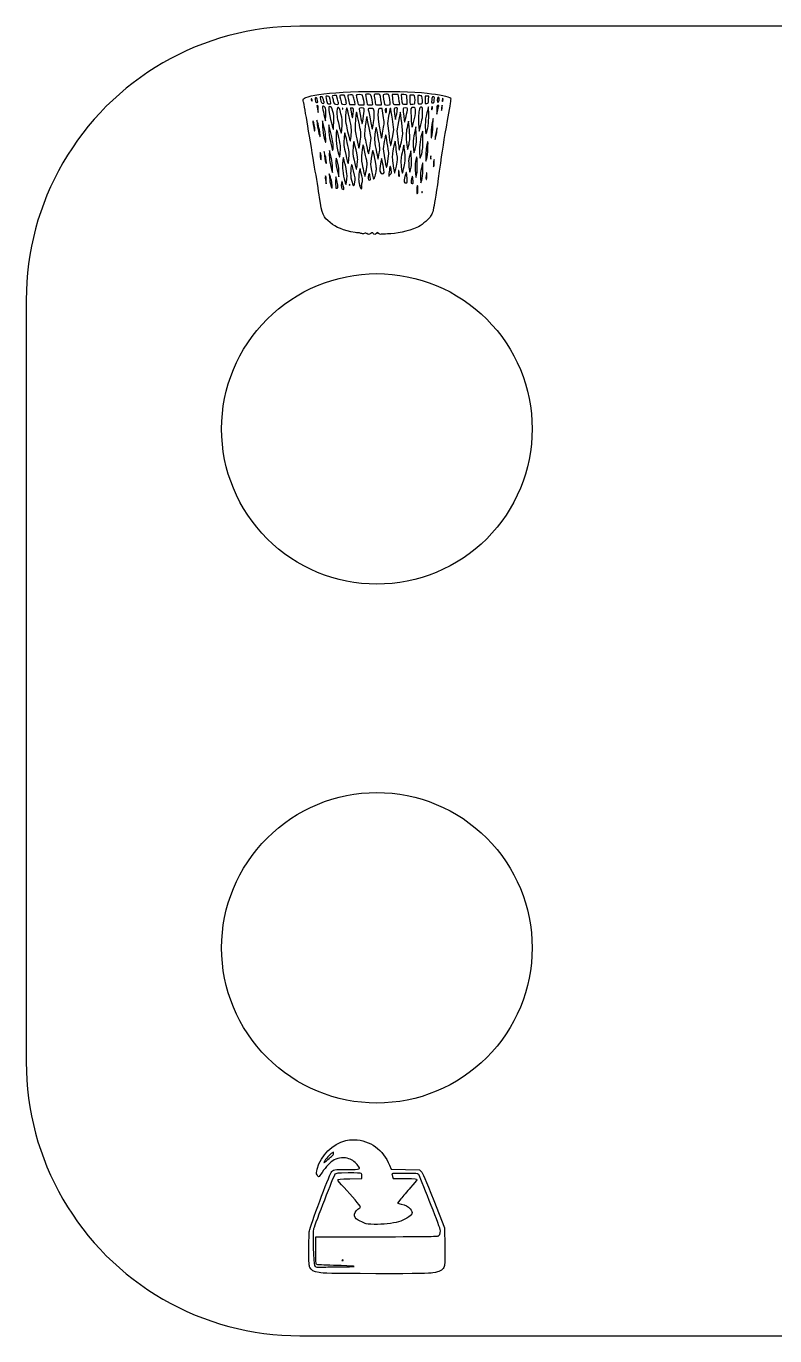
# Model space of a CAD drawing. Extents: x 1 to 449, y -9756 to -9558.
# Drawn here: x 286.6 to 355.3, y -9755.9 to -9635.7 of the extents above; entities that cross this region are included whole.
import ezdxf

# ---------------------------------------------------------------- set-up
doc = ezdxf.new("R2010")
doc.units = 0
doc.layers.get('0').update_dxf_attribs({"linetype": 'CONTINUOUS'})

msp = doc.modelspace()

# ---------------------------------------------------------------- linework, layer by layer
at = {"color": 7}
for p, q in [((401.75, -9635.7461), (311.75, -9635.7461)), ((286.64844, -9660.8477), (286.64844, -9730.8477)), ((333.08148, -9672.71), (333.08148, -9672.71)), ((333.08148, -9720.3379), (333.08148, -9720.3379)), ((311.75, -9755.9492), (356.75, -9755.9492))]:
    msp.add_line(p, q, dxfattribs=at)
at = {"color": 1}
for p, q in [((312.8657, -9642.454), (312.8656, -9642.4526)), ((313.39181, -9642.5686), (313.39171, -9642.5686)), ((315.13566, -9642.1222), (314.92436, -9642.1222)), ((315.21856, -9642.435), (315.13566, -9642.1222)), ((316.22893, -9642.5151), (316.31543, -9642.9287)), ((320.50699, -9642.0285), (320.2185, -9642.0285)), ((320.2185, -9642.0285), (320.2543, -9642.4001)), ((320.79548, -9642.0285), (320.50699, -9642.0285)), ((320.83128, -9642.3092), (320.79548, -9642.0285)), ((321.29805, -9642.0249), (321.05894, -9642.0249)), ((321.05894, -9642.0249), (321.09534, -9642.3742)), ((321.61911, -9642.9051), (321.60258, -9642.5015)), ((322.06228, -9642.073), (321.85808, -9642.073)), ((321.85808, -9642.073), (321.85808, -9642.4712)), ((322.76886, -9642.1216), (322.5924, -9642.1216)), ((322.5924, -9642.1216), (322.5924, -9642.5043)), ((323.43395, -9642.1665), (323.27429, -9642.1665)), ((323.27429, -9642.1665), (323.27429, -9642.5078)), ((323.27429, -9642.5078), (323.27429, -9642.8485)), ((323.5936, -9642.1665), (323.43395, -9642.1665)), ((323.57819, -9642.4958), (323.5782, -9642.4936)), ((323.5782, -9642.4936), (323.5936, -9642.1665)), ((324.10304, -9642.4936), (324.10304, -9642.4936)), ((324.53973, -9642.5241), (324.54019, -9642.5256)), ((324.90033, -9642.5014), (324.90033, -9642.5016)), ((313.37133, -9643.3656), (313.43933, -9643.6753)), ((313.41663, -9643.0521), (313.41673, -9643.0521)), ((313.43933, -9643.6753), (313.45513, -9643.3872)), ((313.97627, -9643.8533), (314.12127, -9644.4388)), ((313.985, -9642.7639), (313.9851, -9642.7638)), ((314.08317, -9643.2096), (314.08316, -9643.2116)), ((314.12127, -9644.4388), (314.13607, -9643.8848)), ((314.61829, -9642.8286), (314.61829, -9642.8288)), ((314.79983, -9643.5622), (314.79972, -9643.5622)), ((315.30145, -9642.8408), (315.30146, -9642.8406)), ((315.70426, -9643.2834), (315.70446, -9643.2834)), ((316.0358, -9642.8407), (316.0358, -9642.8406)), ((316.31543, -9642.9287), (316.57392, -9642.9287)), ((316.57392, -9642.9287), (316.8324, -9642.9287)), ((316.67013, -9643.5622), (316.67013, -9643.5622)), ((316.8324, -9642.9287), (316.79527, -9642.6966)), ((317.67258, -9642.9531), (317.67263, -9642.9526)), ((318.44863, -9642.93), (318.44863, -9642.9336)), ((319.32219, -9643.292), (319.15473, -9643.292)), ((319.24364, -9642.9526), (319.24362, -9642.9526)), ((319.41899, -9643.9548), (319.32219, -9643.292)), ((319.72152, -9643.4837), (319.72152, -9643.4837)), ((320.04354, -9642.9437), (320.04354, -9642.9406)), ((320.63571, -9642.9294), (320.92736, -9642.9294)), ((320.65152, -9643.7893), (320.6515, -9643.7885)), ((320.92736, -9642.9294), (320.89718, -9642.7606)), ((321.40399, -9642.9171), (321.61911, -9642.9051)), ((321.64427, -9643.3262), (321.64427, -9643.326)), ((322.23835, -9642.8871), (322.23835, -9642.8848)), ((322.3796, -9643.5776), (322.37958, -9643.5776)), ((322.92905, -9642.862), (322.92906, -9642.8598)), ((323.27429, -9642.8485), (323.41853, -9642.8365)), ((323.92111, -9643.2579), (323.92111, -9643.2584)), ((324.32869, -9643.4395), (324.33469, -9643.8129)), ((324.33469, -9643.8129), (324.42959, -9643.4296)), ((324.50519, -9643.0295), (324.50449, -9643.0274)), ((324.83645, -9643.1335), (324.83645, -9643.1341)), ((313.12716, -9645.0609), (313.12717, -9645.0609)), ((313.96809, -9644.9366), (313.83522, -9644.4408)), ((313.83522, -9644.4408), (313.85262, -9644.9818)), ((314.43598, -9644.8014), (314.42098, -9645.2386)), ((314.635, -9645.6639), (314.43598, -9644.8014)), ((315.6329, -9644.9144), (315.63292, -9644.9144)), ((317.61437, -9643.976), (317.61444, -9643.9789)), ((318.30257, -9646.0182), (318.11334, -9645.0642)), ((318.52842, -9644.5972), (318.52848, -9644.5978)), ((319.90678, -9644.0045), (319.79061, -9644.6877)), ((319.79061, -9644.6877), (319.91257, -9645.5551)), ((320.38407, -9645.254), (320.25382, -9644.2864)), ((320.80498, -9644.4917), (320.64739, -9645.3424)), ((321.22089, -9645.6126), (321.111, -9644.6104)), ((322.40681, -9644.982), (322.27756, -9645.5452)), ((322.44511, -9645.6806), (322.40681, -9644.982)), ((322.68038, -9644.9632), (322.71578, -9645.3874)), ((322.71578, -9645.3874), (322.8611, -9644.8012)), ((323.01846, -9644.058), (323.01837, -9644.058)), ((323.58686, -9643.9492), (323.58691, -9643.9492)), ((324.00372, -9644.2157), (323.90369, -9644.5984)), ((323.97412, -9644.9144), (324.00372, -9644.2157)), ((323.97419, -9644.9144), (323.97412, -9644.9144)), ((324.37292, -9645.072), (324.29542, -9645.32)), ((324.34672, -9645.3645), (324.37292, -9645.072)), ((313.60563, -9645.5784), (313.6056, -9645.5784)), ((314.12973, -9645.8604), (314.1297, -9645.8604)), ((314.63496, -9645.6639), (314.635, -9645.6639)), ((315.34394, -9645.9638), (315.34401, -9645.9638)), ((316.47988, -9645.6662), (316.47989, -9645.6662)), ((317.32202, -9645.2522), (317.32202, -9645.2522)), ((318.20997, -9646.694), (318.30257, -9646.0182)), ((319.4205, -9645.1963), (319.42099, -9645.1963)), ((320.25427, -9645.9514), (320.38407, -9645.254)), ((320.25427, -9645.9514), (320.25427, -9645.9514)), ((320.64739, -9645.3424), (320.75443, -9646.1561)), ((321.07572, -9646.3453), (321.22089, -9645.6126)), ((323.06211, -9646.1573), (323.06204, -9646.1573)), ((324.19331, -9645.8604), (324.16871, -9646.1534)), ((324.16871, -9646.1534), (324.24461, -9645.9055)), ((324.34672, -9645.3645), (324.34672, -9645.3645)), ((313.63244, -9647.3253), (313.62744, -9647.5336)), ((313.68284, -9647.4755), (313.63244, -9647.3253)), ((313.68254, -9647.4771), (313.68284, -9647.4755)), ((314.06729, -9647.4829), (313.99069, -9647.235)), ((313.99069, -9647.235), (314.01349, -9647.6177)), ((314.47137, -9647.1447), (314.46637, -9647.6035)), ((314.62424, -9647.7525), (314.47137, -9647.1447)), ((318.20998, -9646.6944), (318.20997, -9646.694)), ((319.05152, -9647.4149), (319.05151, -9647.4149)), ((319.51014, -9646.3422), (319.39939, -9647.0093)), ((319.39939, -9647.0093), (319.53111, -9647.8205)), ((319.91702, -9647.3475), (319.91702, -9647.3475)), ((321.07572, -9646.3453), (321.07572, -9646.3453)), ((321.77998, -9646.5623), (321.7799, -9646.5623)), ((321.93413, -9647.1899), (321.84443, -9647.5949)), ((321.97153, -9647.4829), (321.93413, -9647.1899)), ((322.37384, -9646.8745), (322.37381, -9646.8745)), ((323.51001, -9646.9673), (323.5103, -9646.9673)), ((314.1797, -9648.0345), (314.17945, -9648.0345)), ((314.62375, -9647.7525), (314.62424, -9647.7525)), ((315.24102, -9648.3192), (315.24099, -9648.3192)), ((316.2718, -9647.8434), (316.27178, -9647.8434)), ((317.03439, -9648.3881), (317.03442, -9648.3881)), ((319.39273, -9648.5053), (319.3927, -9648.5053)), ((320.61705, -9648.586), (320.61696, -9648.586)), ((321.33399, -9648.611), (321.33394, -9648.611)), ((323.33203, -9647.5646), (323.33803, -9648.1359)), ((323.33803, -9648.1359), (323.40983, -9647.8879)), ((323.78394, -9647.674), (323.78394, -9647.674)), ((324.10131, -9648.181), (324.10131, -9648.181)), ((314.15294, -9649.5516), (314.15304, -9649.5482)), ((314.53946, -9649.5077), (314.46446, -9649.3049)), ((314.46446, -9649.3049), (314.48486, -9649.6654)), ((314.68052, -9648.9019), (314.75022, -9649.1721)), ((314.75022, -9649.1721), (314.76342, -9648.7671)), ((315.05069, -9649.5741), (315.04469, -9650.073)), ((315.14739, -9649.9086), (315.05069, -9649.5741)), ((315.18345, -9648.9665), (315.32774, -9649.5749)), ((315.32774, -9649.5749), (315.34524, -9649.2144)), ((316.09083, -9649.4832), (316.09079, -9649.4832)), ((317.86594, -9648.9214), (317.86589, -9648.9214)), ((318.21982, -9649.6224), (318.21988, -9649.6224)), ((318.65163, -9649.5874), (318.65159, -9649.5854)), ((319.96976, -9649.4663), (319.96976, -9649.4636)), ((320.88769, -9649.2367), (320.88769, -9649.2367)), ((321.60233, -9649.6861), (321.6023, -9649.6861)), ((321.94594, -9648.803), (321.94593, -9648.803)), ((322.50172, -9649.2998), (322.5018, -9649.2998)), ((322.8436, -9649.6632), (322.8742, -9650.114)), ((322.8742, -9650.114), (322.9484, -9649.866)), ((323.04897, -9648.9423), (323.0491, -9648.9423)), ((323.42022, -9649.4159), (323.42022, -9649.4159)), ((314.13434, -9649.9875), (314.17364, -9650.207)), ((314.17364, -9650.207), (314.18894, -9649.935)), ((314.68437, -9650.0481), (314.68431, -9650.0481)), ((315.25941, -9650.4271), (315.25965, -9650.4255)), ((315.80786, -9650.6451), (315.80793, -9650.6454)), ((316.3328, -9650.2605), (316.3328, -9650.261)), ((316.81559, -9650.0443), (316.81559, -9650.044)), ((317.43818, -9650.4676), (317.43808, -9650.4685)), ((322.1543, -9649.9456), (322.15432, -9649.9452)), ((322.58872, -9650.7134), (322.58872, -9650.7134)), ((322.99531, -9650.9419), (322.99541, -9650.9409)), ((318.85864, -9654.6753), (318.78184, -9654.7703)), ((318.97349, -9654.7743), (318.85864, -9654.6753)), ((317.91369, -9654.7823), (317.91365, -9654.7959)), ((314.83827, -9739.086), (314.63681, -9739.2234)), ((314.67144, -9739.4831), (314.67146, -9739.4831)), ((314.85667, -9739.2042), (314.83827, -9739.086)), ((319.99416, -9740.2902), (320.13972, -9740.6497)), ((320.13972, -9740.6497), (321.44341, -9740.6757)), ((321.44341, -9740.6757), (322.7471, -9740.7017)), ((322.7471, -9740.7017), (322.90511, -9740.8605)), ((316.36045, -9741.5351), (317.45778, -9741.5211)), ((317.45778, -9741.5211), (317.45778, -9741.317)), ((320.27073, -9741.3179), (320.33203, -9741.5224)), ((320.33203, -9741.5224), (321.40844, -9741.5224)), ((321.04021, -9743.3726), (320.72616, -9743.7675)), ((324.05531, -9743.5328), (325.0475, -9746.0463)), ((320.72616, -9743.7675), (321.06311, -9743.8515)), ((325.0475, -9746.0463), (325.0646, -9747.7396)), ((313.22443, -9746.8689), (318.83172, -9746.8549)), ((313.22443, -9748.105), (313.22443, -9746.8689)), ((315.74998, -9749.0087), (315.75, -9749.0047)), ((315.81739, -9749.6129), (315.8173, -9749.6118)), ((313.52556, -9750.1502), (313.52604, -9750.1504))]:
    msp.add_line(p, q, dxfattribs=at)
at = {"color": 7}
for points in [[(311.75, -9635.7461), (307.34375, -9635.7461), (303.01562, -9636.9063), (299.19922, -9639.1094)], [(299.19922, -9639.1094), (295.38281, -9641.3125), (292.21484, -9644.4805), (290.01172, -9648.2969)], [(290.01172, -9648.2969), (287.80859, -9652.1133), (286.64844, -9656.4414), (286.64844, -9660.8477)], [(308.755208, -9662.633729), (311.427602, -9659.961335), (315.052145, -9658.46), (318.83148, -9658.46)], [(318.83148, -9658.46), (322.610815, -9658.46), (326.235358, -9659.961335), (328.907752, -9662.633729)], [(304.58148, -9672.71), (304.58148, -9668.930665), (306.082815, -9665.306122), (308.755208, -9662.633729)], [(328.907752, -9662.633729), (331.580145, -9665.306122), (333.08148, -9668.930665), (333.08148, -9672.71)], [(308.755208, -9682.786272), (306.082815, -9680.113878), (304.58148, -9676.489335), (304.58148, -9672.71)], [(333.08148, -9672.71), (333.08148, -9676.489335), (331.580145, -9680.113878), (328.907752, -9682.786272)], [(318.83148, -9686.96), (315.052145, -9686.96), (311.427602, -9685.458665), (308.755208, -9682.786272)], [(328.907752, -9682.786272), (326.235358, -9685.458665), (322.610815, -9686.96), (318.83148, -9686.96)], [(308.755208, -9710.261629), (311.427602, -9707.589235), (315.052145, -9706.0879), (318.83148, -9706.0879)], [(318.83148, -9706.0879), (322.610815, -9706.0879), (326.235358, -9707.589235), (328.907752, -9710.261629)], [(304.58148, -9720.3379), (304.58148, -9716.558565), (306.082815, -9712.934022), (308.755208, -9710.261629)], [(328.907752, -9710.261629), (331.580145, -9712.934022), (333.08148, -9716.558565), (333.08148, -9720.3379)], [(308.755208, -9730.414172), (306.082815, -9727.741778), (304.58148, -9724.117235), (304.58148, -9720.3379)], [(333.08148, -9720.3379), (333.08148, -9724.117235), (331.580145, -9727.741778), (328.907752, -9730.414172)], [(318.83148, -9734.5879), (315.052145, -9734.5879), (311.427602, -9733.086565), (308.755208, -9730.414172)], [(328.907752, -9730.414172), (326.235358, -9733.086565), (322.610815, -9734.5879), (318.83148, -9734.5879)], [(286.64844, -9730.8477), (286.64844, -9735.2539), (287.80859, -9739.582), (290.01172, -9743.3984)], [(290.01172, -9743.3984), (292.21484, -9747.2148), (295.38281, -9750.3828), (299.19922, -9752.5859)], [(299.19922, -9752.5859), (303.01562, -9754.7891), (307.34375, -9755.9492), (311.75, -9755.9492)]]:
    msp.add_open_spline(points, degree=3, dxfattribs=at)
at = {"color": 1}
for points in [[(312.09452, -9642.7116), (311.98613, -9642.3629), (312.07072, -9642.3116), (313.15089, -9642.0704)], [(312.8656, -9642.4526), (312.8131, -9642.3351), (312.7755, -9642.4156), (312.8181, -9642.5577)], [(312.8181, -9642.5577), (312.8472, -9642.6527), (312.8628, -9642.6652), (312.8776, -9642.6067)], [(312.8776, -9642.6067), (312.8886, -9642.5637), (312.8836, -9642.493), (312.8657, -9642.454)], [(313.21977, -9642.3046), (313.15257, -9642.3046), (313.14387, -9642.3416), (313.17237, -9642.4919)], [(313.15089, -9642.0704), (314.78432, -9641.7056), (320.7755, -9641.6036), (323.45787, -9641.8942)], [(313.17237, -9642.4919), (313.21467, -9642.7195), (313.23827, -9642.7553), (313.34431, -9642.7553)], [(313.39171, -9642.5686), (313.34941, -9642.3411), (313.32591, -9642.3046), (313.21977, -9642.3046)], [(313.34431, -9642.7553), (313.41151, -9642.7553), (313.42021, -9642.7183), (313.39181, -9642.5686)], [(313.73523, -9642.2197), (313.61509, -9642.2077), (313.61287, -9642.2097), (313.64963, -9642.4447)], [(313.64963, -9642.4447), (313.69683, -9642.7446), (313.75533, -9642.8429), (313.887, -9642.8429)], [(313.9193, -9642.4596), (313.8698, -9642.2759), (313.8357, -9642.2314), (313.73523, -9642.2197)], [(313.9851, -9642.7638), (313.9821, -9642.7208), (313.9528, -9642.5832), (313.9193, -9642.4596)], [(314.30386, -9642.1641), (314.20956, -9642.1641), (314.14749, -9642.1891), (314.14749, -9642.2261)], [(314.14749, -9642.2261), (314.14749, -9642.3141), (314.2586, -9642.8147), (314.28677, -9642.8536)], [(314.48701, -9642.2655), (314.46661, -9642.1885), (314.42311, -9642.1641), (314.30386, -9642.1641)], [(314.61829, -9642.8288), (314.61729, -9642.7798), (314.57519, -9642.5988), (314.48701, -9642.2655)], [(314.92436, -9642.1222), (314.73187, -9642.1222), (314.71558, -9642.1322), (314.74121, -9642.2236)], [(314.74121, -9642.2236), (314.75671, -9642.2796), (314.79751, -9642.4505), (314.83191, -9642.6045)], [(314.83191, -9642.6045), (314.89561, -9642.8889), (314.92581, -9642.9167), (315.18343, -9642.9278)], [(315.30146, -9642.8406), (315.30146, -9642.7916), (315.26416, -9642.6075), (315.21856, -9642.435)], [(315.43855, -9642.1097), (315.41535, -9642.1407), (315.53085, -9642.7218), (315.59059, -9642.8727)], [(315.67072, -9642.0727), (315.55758, -9642.0727), (315.4531, -9642.0917), (315.43855, -9642.1097)], [(315.90125, -9642.1741), (315.88065, -9642.0901), (315.84175, -9642.0727), (315.67072, -9642.0727)], [(316.0358, -9642.8406), (316.0358, -9642.7646), (315.9891, -9642.5333), (315.90125, -9642.1741)], [(316.16763, -9642.0792), (316.15383, -9642.0912), (316.18143, -9642.287), (316.22893, -9642.5151)], [(316.41531, -9642.0542), (316.29296, -9642.0542), (316.1815, -9642.0662), (316.16763, -9642.0792)], [(316.69797, -9642.2576), (316.63797, -9642.0511), (316.63707, -9642.0505), (316.41531, -9642.0542)], [(316.79527, -9642.6966), (316.77487, -9642.5692), (316.73097, -9642.3714), (316.69797, -9642.2576)], [(317.21493, -9642.0302), (317.00451, -9642.0302), (316.92744, -9642.0492), (316.92744, -9642.0922)], [(316.92744, -9642.0922), (316.92744, -9642.1832), (317.08876, -9642.9003), (317.1184, -9642.9411)], [(317.62783, -9642.5804), (317.50147, -9641.9795), (317.53973, -9642.0302), (317.21493, -9642.0302)], [(317.67263, -9642.9526), (317.68823, -9642.9406), (317.66763, -9642.7715), (317.62783, -9642.5804)], [(317.79665, -9642.0228), (317.77185, -9642.0598), (317.89385, -9642.7573), (317.95269, -9642.918)], [(318.03322, -9641.9858), (317.91892, -9641.9858), (317.81246, -9642.0048), (317.79665, -9642.0228)], [(318.289, -9642.0872), (318.2506, -9642.0062), (318.1996, -9641.9858), (318.03322, -9641.9858)], [(318.44863, -9642.9336), (318.44863, -9642.8031), (318.3299, -9642.1737), (318.289, -9642.0872)], [(318.58537, -9642.0206), (318.57067, -9642.0396), (318.59237, -9642.2493), (318.63377, -9642.4824)], [(319.1073, -9642.0326), (319.0662, -9641.9766), (318.62516, -9641.9656), (318.58537, -9642.0206)], [(318.63377, -9642.4824), (318.67517, -9642.7161), (318.70947, -9642.9227), (318.70997, -9642.9406)], [(319.24362, -9642.9526), (319.27672, -9642.9276), (319.15422, -9642.0982), (319.1073, -9642.0326)], [(319.41992, -9642.0338), (319.39182, -9642.0708), (319.47722, -9642.7819), (319.52717, -9642.9247)], [(319.89525, -9642.0218), (319.81205, -9641.9718), (319.45659, -9641.9788), (319.41992, -9642.0338)], [(320.04354, -9642.9406), (320.08884, -9642.8776), (319.95654, -9642.0577), (319.89525, -9642.0218)], [(320.2543, -9642.4001), (320.3067, -9642.9436), (320.2961, -9642.9294), (320.63571, -9642.9294)], [(320.89718, -9642.7606), (320.88068, -9642.6676), (320.85088, -9642.4644), (320.83128, -9642.3092)], [(321.09534, -9642.3742), (321.15354, -9642.9319), (321.15404, -9642.9332), (321.40399, -9642.9171)], [(321.56158, -9642.0619), (321.54818, -9642.0429), (321.42956, -9642.0249), (321.29805, -9642.0249)], [(321.60258, -9642.5015), (321.59358, -9642.2783), (321.57498, -9642.0811), (321.56158, -9642.0619)], [(321.85808, -9642.4712), (321.85808, -9642.6901), (321.87528, -9642.8836), (321.89608, -9642.9021)], [(322.33015, -9642.5497), (322.33015, -9642.107), (322.31115, -9642.073), (322.06228, -9642.073)], [(322.23835, -9642.8848), (322.31745, -9642.8848), (322.33015, -9642.8358), (322.33015, -9642.5497)], [(322.5924, -9642.5043), (322.5924, -9642.879), (322.5954, -9642.887), (322.71925, -9642.887)], [(322.97866, -9642.3305), (322.94646, -9642.1284), (322.93896, -9642.1216), (322.76886, -9642.1216)], [(322.92906, -9642.8598), (323.01956, -9642.8288), (323.0339, -9642.6768), (322.97866, -9642.3305)], [(323.41853, -9642.8365), (323.55944, -9642.8175), (323.56314, -9642.8115), (323.57819, -9642.4958)], [(323.45787, -9641.8942), (324.51256, -9642.0086), (325.46872, -9642.2021), (325.58792, -9642.3252)], [(323.86178, -9642.5232), (323.84668, -9642.7978), (323.85038, -9642.807), (323.96669, -9642.7928)], [(323.99813, -9642.2227), (323.88878, -9642.2347), (323.87603, -9642.2657), (323.86178, -9642.5232)], [(323.96669, -9642.7928), (324.07604, -9642.7808), (324.08878, -9642.7498), (324.10304, -9642.4936)], [(324.10304, -9642.4936), (324.11814, -9642.2184), (324.11444, -9642.2091), (323.99813, -9642.2227)], [(324.53119, -9642.2876), (324.44449, -9642.2076), (324.37534, -9642.3186), (324.37534, -9642.5361)], [(324.37534, -9642.5361), (324.37534, -9642.8218), (324.49144, -9642.815), (324.53973, -9642.5241)], [(324.54019, -9642.5256), (324.55849, -9642.4162), (324.55469, -9642.3092), (324.53119, -9642.2876)], [(324.83053, -9642.5206), (324.81183, -9642.6036), (324.81983, -9642.6665), (324.84923, -9642.6665)], [(324.90033, -9642.5016), (324.90033, -9642.3081), (324.87603, -9642.3149), (324.83053, -9642.5206)], [(324.84923, -9642.6665), (324.87733, -9642.6665), (324.90033, -9642.5925), (324.90033, -9642.5014)], [(325.58792, -9642.3252), (325.63252, -9642.3682), (325.58758, -9642.7165), (325.4048, -9643.7274)], [(312.49315, -9644.9331), (312.30701, -9643.8177), (312.12762, -9642.8179), (312.09452, -9642.7116)], [(313.41673, -9643.0521), (313.31595, -9642.9651), (313.30302, -9643.0521), (313.37133, -9643.3656)], [(313.45513, -9643.3872), (313.46413, -9643.2283), (313.44613, -9643.0774), (313.41663, -9643.0521)], [(313.83203, -9643.1626), (313.83169, -9643.2186), (313.89653, -9643.5311), (313.97627, -9643.8533)], [(314.08316, -9643.2116), (313.99396, -9643.0521), (313.83305, -9643.0218), (313.83203, -9643.1626)], [(313.887, -9642.8429), (313.9521, -9642.8429), (313.98821, -9642.8119), (313.985, -9642.7639)], [(314.13607, -9643.8848), (314.14617, -9643.5021), (314.13007, -9643.2931), (314.08317, -9643.2096)], [(314.28677, -9642.8536), (314.32827, -9642.9096), (314.61967, -9642.8906), (314.61829, -9642.8286)], [(314.47841, -9643.1121), (314.43221, -9643.1121), (314.40981, -9643.1771), (314.40981, -9643.3105)], [(314.40981, -9643.3105), (314.40981, -9643.5084), (314.74954, -9645.1005), (314.81913, -9645.2297)], [(314.79972, -9643.5622), (314.71492, -9643.2376), (314.62522, -9643.1121), (314.47841, -9643.1121)], [(314.87183, -9644.5984), (314.88413, -9644.0673), (314.86683, -9643.82), (314.79983, -9643.5622)], [(315.16776, -9643.548), (315.13486, -9643.8497), (315.15586, -9644.0049), (315.3328, -9644.7641)], [(315.297, -9643.2023), (315.2212, -9643.2023), (315.199, -9643.2643), (315.16776, -9643.548)], [(315.18343, -9642.9278), (315.26943, -9642.9278), (315.30145, -9642.9088), (315.30145, -9642.8408)], [(315.52675, -9643.7767), (315.4134, -9643.3056), (315.37201, -9643.2023), (315.297, -9643.2023)], [(315.63292, -9644.9144), (315.66142, -9644.4142), (315.64942, -9644.2862), (315.52675, -9643.7767)], [(315.59059, -9642.8727), (315.60349, -9642.9097), (315.70204, -9642.9287), (315.82434, -9642.9287)], [(315.67276, -9643.3084), (315.67076, -9643.3574), (315.68286, -9643.3824), (315.70026, -9643.3704)], [(315.70446, -9643.2834), (315.68766, -9643.2464), (315.67526, -9643.2584), (315.67276, -9643.3084)], [(315.70026, -9643.3704), (315.71766, -9643.3514), (315.71956, -9643.3144), (315.70426, -9643.2834)], [(315.82434, -9642.9287), (315.99905, -9642.9287), (316.0358, -9642.9167), (316.0358, -9642.8407)], [(316.08217, -9643.2469), (316.02917, -9643.2469), (315.99687, -9643.4317), (315.95604, -9643.9678)], [(316.32089, -9644.1947), (316.21248, -9643.6735), (316.10506, -9643.2469), (316.08217, -9643.2469)], [(316.54361, -9643.2555), (316.3759, -9643.2365), (316.37675, -9643.2305), (316.49321, -9643.7854)], [(316.49321, -9643.7854), (316.57801, -9644.1897), (316.58561, -9644.2046), (316.61973, -9644.0358)], [(316.67013, -9643.5622), (316.68393, -9643.2747), (316.68173, -9643.2691), (316.54361, -9643.2555)], [(316.61973, -9644.0358), (316.63963, -9643.9358), (316.66233, -9643.7236), (316.67013, -9643.5622)], [(316.96406, -9643.6242), (316.93916, -9643.5992), (316.88656, -9644.1114), (316.84232, -9644.8014)], [(317.11457, -9644.2672), (317.04337, -9643.9235), (316.97562, -9643.6341), (316.96406, -9643.6242)], [(317.1184, -9642.9411), (317.1466, -9642.9781), (317.62864, -9642.9901), (317.67258, -9642.9531)], [(317.38646, -9643.2475), (317.14745, -9643.2475), (317.15005, -9643.2165), (317.32136, -9644.0086)], [(317.61444, -9643.9789), (317.71482, -9643.2444), (317.71616, -9643.2487), (317.38646, -9643.2475)], [(317.95269, -9642.918), (317.97689, -9642.984), (318.44863, -9642.997), (318.44863, -9642.93)], [(318.51798, -9643.3551), (318.48858, -9643.2891), (318.02871, -9643.2621), (318.0293, -9643.3241)], [(318.0293, -9643.3241), (318.02946, -9643.3431), (318.1121, -9643.7637), (318.21288, -9644.2596)], [(318.52848, -9644.5978), (318.60788, -9644.0815), (318.60338, -9643.5461), (318.51798, -9643.3551)], [(318.70997, -9642.9406), (318.71097, -9642.9776), (319.20184, -9642.9896), (319.24364, -9642.9526)], [(318.9542, -9643.5288), (318.8977, -9643.9325), (318.9152, -9644.1539), (319.07757, -9645.0869)], [(319.15473, -9643.292), (318.9919, -9643.292), (318.98637, -9643.302), (318.9542, -9643.5288)], [(319.52717, -9642.9247), (319.54947, -9642.9887), (319.99937, -9643.0047), (320.04354, -9642.9437)], [(319.67632, -9643.292), (319.59912, -9643.292), (319.57467, -9643.4923), (319.63532, -9643.6283)], [(319.63532, -9643.6283), (319.67862, -9643.7243), (319.68792, -9643.7103), (319.72152, -9643.4837)], [(319.72152, -9643.4837), (319.74322, -9643.3377), (319.73242, -9643.292), (319.67632, -9643.292)], [(320.09912, -9643.2984), (320.04482, -9643.2484), (320.01812, -9643.3474), (319.90678, -9644.0045)], [(320.25382, -9644.2864), (320.18222, -9643.7547), (320.11258, -9643.3095), (320.09912, -9643.2984)], [(320.41447, -9643.2947), (320.37567, -9643.3507), (320.49457, -9644.3439), (320.53568, -9644.3087)], [(320.7133, -9643.2697), (320.6653, -9643.2267), (320.44884, -9643.2447), (320.41447, -9643.2947)], [(320.53568, -9644.3087), (320.55078, -9644.2967), (320.60288, -9644.062), (320.65152, -9643.7893)], [(320.6515, -9643.7885), (320.7001, -9643.5158), (320.7279, -9643.2827), (320.7133, -9643.2697)], [(320.98183, -9643.6242), (320.97123, -9643.6342), (320.89163, -9644.0236), (320.80498, -9644.4917)], [(321.111, -9644.6104), (321.0506, -9644.0595), (320.99244, -9643.6156), (320.98183, -9643.6242)], [(321.43845, -9643.247), (321.25749, -9643.247), (321.22863, -9643.259), (321.22863, -9643.346)], [(321.22863, -9643.346), (321.22863, -9643.529), (321.34231, -9644.4855), (321.37215, -9644.5541)], [(321.37215, -9644.5541), (321.39755, -9644.6101), (321.63297, -9643.5494), (321.64427, -9643.3262)], [(321.64427, -9643.326), (321.64727, -9643.264), (321.60477, -9643.247), (321.43845, -9643.247)], [(321.89608, -9642.9021), (321.91698, -9642.9211), (321.98188, -9642.9271), (322.04032, -9642.9121)], [(322.17359, -9643.2023), (321.91549, -9643.2023), (321.90362, -9643.2513), (321.96472, -9644.1087)], [(322.04032, -9642.9121), (322.09872, -9642.9001), (322.18787, -9642.8871), (322.23835, -9642.8871)], [(322.05132, -9645.004), (322.09032, -9645.1475), (322.3753, -9643.909), (322.3796, -9643.5776)], [(322.37958, -9643.5776), (322.38358, -9643.2666), (322.34808, -9643.2023), (322.17359, -9643.2023)], [(322.71328, -9643.4725), (322.64098, -9643.8064), (322.62898, -9644.348), (322.68038, -9644.9632)], [(322.89441, -9643.1652), (322.79413, -9643.1772), (322.76721, -9643.2212), (322.71328, -9643.4725)], [(322.71925, -9642.887), (322.78905, -9642.887), (322.88342, -9642.875), (322.92905, -9642.862)], [(323.02137, -9643.5257), (323.01237, -9643.1646), (323.00787, -9643.151), (322.89441, -9643.1652)], [(323.01837, -9644.058), (323.02537, -9643.972), (323.02637, -9643.7316), (323.02137, -9643.5257)], [(323.40805, -9643.7137), (323.30384, -9644.1279), (323.27426, -9644.3728), (323.27426, -9644.8222)], [(323.56541, -9643.1621), (323.55241, -9643.1741), (323.48161, -9643.4218), (323.40805, -9643.7137)], [(323.58691, -9643.9492), (323.58791, -9643.5053), (323.57791, -9643.151), (323.56541, -9643.1621)], [(323.90241, -9643.1119), (323.87431, -9643.1119), (323.85131, -9643.1859), (323.85131, -9643.2769)], [(323.85131, -9643.2769), (323.85131, -9643.4699), (323.87561, -9643.4637), (323.92111, -9643.2579)], [(323.92111, -9643.2584), (323.93971, -9643.1734), (323.93181, -9643.1119), (323.90241, -9643.1119)], [(324.40429, -9643.0394), (324.33979, -9643.0644), (324.32439, -9643.1421), (324.32869, -9643.4395)], [(324.50449, -9643.0274), (324.49389, -9643.0174), (324.44889, -9643.0274), (324.40429, -9643.0394)], [(324.42959, -9643.4296), (324.48179, -9643.2193), (324.51579, -9643.0388), (324.50519, -9643.0295)], [(325.4048, -9643.7274), (325.06243, -9645.6225), (324.87864, -9646.7589), (324.66353, -9648.312)], [(324.75435, -9643.3836), (324.75377, -9643.5258), (324.75735, -9643.5301), (324.79535, -9643.4266)], [(324.79535, -9643.0911), (324.77335, -9643.1651), (324.75485, -9643.297), (324.75435, -9643.3836)], [(324.83645, -9643.1341), (324.83545, -9642.9629), (324.83345, -9642.9604), (324.79535, -9643.0911)], [(324.79535, -9643.4266), (324.81845, -9643.3646), (324.83685, -9643.233), (324.83645, -9643.1335)], [(313.12014, -9648.6725), (312.96144, -9647.7309), (312.6793, -9646.0479), (312.49315, -9644.9331)], [(312.95959, -9644.4327), (312.93419, -9644.4577), (313.02049, -9645.0405), (313.08186, -9645.2631)], [(313.12717, -9645.0609), (313.08697, -9644.7202), (313.00076, -9644.3975), (312.95959, -9644.4327)], [(313.08186, -9645.2631), (313.13786, -9645.4665), (313.16226, -9645.3581), (313.12716, -9645.0609)], [(313.33133, -9644.3783), (313.31853, -9644.3663), (313.32073, -9644.4884), (313.33633, -9644.6479)], [(313.6056, -9645.5784), (313.5744, -9645.268), (313.38088, -9644.421), (313.33133, -9644.3783)], [(313.33633, -9644.6479), (313.36803, -9644.9731), (313.5729, -9645.9055), (313.61263, -9645.9055)], [(313.85262, -9644.9818), (313.86382, -9645.333), (313.91392, -9645.6959), (313.99562, -9646.018)], [(314.1297, -9645.8604), (314.1139, -9645.6248), (314.0412, -9645.2093), (313.96809, -9644.9366)], [(314.81913, -9645.2297), (314.83933, -9645.2667), (314.86293, -9644.9824), (314.87183, -9644.5984)], [(315.3328, -9644.7641), (315.44433, -9645.2421), (315.55026, -9645.5988), (315.5682, -9645.5562)], [(315.5682, -9645.5562), (315.5861, -9645.5132), (315.6152, -9645.2241), (315.6329, -9644.9144)], [(315.95604, -9643.9678), (315.92664, -9644.3536), (315.94564, -9644.4952), (316.14921, -9645.4003)], [(316.47989, -9645.6662), (316.51529, -9645.179), (316.50409, -9645.0764), (316.32089, -9644.1947)], [(316.84232, -9644.8014), (316.81442, -9645.2367), (316.83102, -9645.3944), (316.97616, -9646.0856)], [(317.32202, -9645.2522), (317.27912, -9645.0543), (317.18579, -9644.6104), (317.11457, -9644.2672)], [(317.32136, -9644.0086), (317.39316, -9644.3412), (317.45199, -9644.6331), (317.45199, -9644.6584)], [(317.45199, -9644.6584), (317.45199, -9644.6834), (317.46809, -9644.6894), (317.48779, -9644.6704)], [(317.48779, -9644.6704), (317.50749, -9644.6514), (317.56449, -9644.3408), (317.61437, -9643.976)], [(317.76712, -9644.8896), (317.67002, -9645.6192), (317.66712, -9645.7212), (317.73582, -9646.0131)], [(317.89902, -9644.0654), (317.88522, -9644.0774), (317.82592, -9644.4482), (317.76712, -9644.8896)], [(317.92412, -9644.0774), (317.92412, -9644.0584), (317.91282, -9644.0524), (317.89902, -9644.0654)], [(318.11334, -9645.0642), (318.00927, -9644.5399), (317.92412, -9644.096), (317.92412, -9644.0774)], [(318.21288, -9644.2596), (318.31369, -9644.7549), (318.39615, -9645.1691), (318.39615, -9645.179)], [(318.41905, -9645.179), (318.43165, -9645.167), (318.48085, -9644.9063), (318.52842, -9644.5972)], [(318.75731, -9645.0401), (318.73651, -9645.0891), (318.68941, -9645.3628), (318.65266, -9645.651)], [(318.96291, -9645.9582), (318.86072, -9645.3449), (318.7804, -9644.9857), (318.75731, -9645.0401)], [(319.07757, -9645.0869), (319.16417, -9645.5846), (319.23735, -9646.0075), (319.2403, -9646.0273)], [(319.42099, -9645.1963), (319.51329, -9644.6355), (319.51319, -9644.5966), (319.41899, -9643.9548)], [(321.60003, -9645.0704), (321.48986, -9645.6429), (321.4869, -9645.7177), (321.54813, -9646.3756)], [(321.7323, -9644.4756), (321.7243, -9644.4656), (321.6643, -9644.7359), (321.60003, -9645.0704)], [(321.8109, -9645.2899), (321.7761, -9644.8497), (321.7407, -9644.483), (321.7323, -9644.4756)], [(321.96472, -9644.1087), (321.99552, -9644.5391), (322.03442, -9644.9422), (322.05132, -9645.004)], [(322.8611, -9644.8012), (322.941, -9644.4797), (323.01184, -9644.1446), (323.01846, -9644.058)], [(323.27426, -9644.8222), (323.27426, -9645.1394), (323.29026, -9645.4671), (323.30966, -9645.5506)], [(323.46492, -9645.2297), (323.56412, -9644.8383), (323.58513, -9644.617), (323.58686, -9643.9492)], [(323.90369, -9644.5984), (323.83349, -9644.8674), (323.80429, -9645.1493), (323.80559, -9645.545)], [(323.87609, -9645.8604), (323.91379, -9645.7237), (323.95789, -9645.2983), (323.97419, -9644.9144)], [(313.61263, -9645.9055), (313.62683, -9645.9055), (313.62373, -9645.7583), (313.60563, -9645.5784)], [(313.99562, -9646.018), (314.13456, -9646.5664), (314.174, -9646.5194), (314.12973, -9645.8604)], [(314.42098, -9645.2386), (314.40908, -9645.5854), (314.43888, -9645.8129), (314.56517, -9646.3422)], [(314.81839, -9646.8801), (314.83029, -9646.6112), (314.78639, -9646.3199), (314.63496, -9645.6639)], [(315.09526, -9645.9329), (315.09226, -9646.3929), (315.12056, -9646.6476), (315.22213, -9647.0823)], [(315.13476, -9645.2651), (315.11506, -9645.3081), (315.09736, -9645.6083), (315.09526, -9645.9329)], [(315.34401, -9645.9638), (315.24212, -9645.5075), (315.15576, -9645.2194), (315.13476, -9645.2651)], [(315.47167, -9647.3024), (315.51527, -9646.7657), (315.50927, -9646.7027), (315.34394, -9645.9638)], [(315.81629, -9646.0986), (315.77699, -9646.6235), (315.78409, -9646.6897), (315.9686, -9647.5132)], [(315.88539, -9645.5242), (315.87009, -9645.5362), (315.83899, -9645.7956), (315.81629, -9646.0986)], [(316.11138, -9646.4238), (316.00242, -9645.9156), (315.90072, -9645.5112), (315.88539, -9645.5242)], [(316.14921, -9645.4003), (316.29717, -9646.0588), (316.3865, -9646.368), (316.40838, -9646.2975)], [(316.40838, -9646.2975), (316.42668, -9646.2355), (316.45898, -9645.955), (316.47988, -9645.6662)], [(316.92337, -9647.0934), (316.82747, -9646.6396), (316.73251, -9646.2903), (316.71243, -9646.3187)], [(316.97616, -9646.0856), (317.06726, -9646.5196), (317.15628, -9646.9048), (317.17402, -9646.9419)], [(317.30312, -9646.3113), (317.39152, -9645.6738), (317.39312, -9645.5811), (317.32202, -9645.2522)], [(317.73582, -9646.0131), (317.77732, -9646.1899), (317.86486, -9646.6048), (317.93032, -9646.9355)], [(318.39615, -9645.179), (318.39615, -9645.191), (318.40655, -9645.191), (318.41905, -9645.179)], [(318.65266, -9645.651), (318.58876, -9646.1512), (318.59206, -9646.208), (318.73086, -9646.9747)], [(319.05151, -9647.4149), (319.12961, -9646.9698), (319.12851, -9646.9525), (318.96291, -9645.9582)], [(319.2403, -9646.0273), (319.2521, -9646.1053), (319.3302, -9645.746), (319.4205, -9645.1963)], [(319.6579, -9645.7338), (319.6375, -9645.6968), (319.571, -9645.9749), (319.51014, -9646.3422)], [(319.78513, -9646.469), (319.73553, -9646.0967), (319.67825, -9645.7666), (319.6579, -9645.7338)], [(319.91257, -9645.5551), (320.05514, -9646.5703), (320.08677, -9646.754), (320.10849, -9646.6934)], [(320.10849, -9646.6934), (320.11749, -9646.6684), (320.18289, -9646.3354), (320.25427, -9645.9514)], [(320.75443, -9646.1561), (320.81333, -9646.6037), (320.86146, -9647.0081), (320.86146, -9647.0539)], [(321.7799, -9646.5623), (321.8649, -9646.1363), (321.8679, -9646.0114), (321.8109, -9645.2899)], [(322.27756, -9645.5452), (322.20116, -9645.8779), (322.15226, -9646.2377), (322.15798, -9646.4238)], [(322.37381, -9646.8745), (322.46961, -9646.4411), (322.47859, -9646.2909), (322.44511, -9645.6806)], [(322.87647, -9645.915), (322.75161, -9646.4349), (322.70282, -9647.4545), (322.78607, -9647.8038)], [(323.03164, -9645.3777), (323.01354, -9645.3897), (322.94374, -9645.6355), (322.87647, -9645.915)], [(322.94098, -9647.4601), (323.03748, -9647.0569), (323.06012, -9646.814), (323.06211, -9646.1573)], [(323.06204, -9646.1573), (323.06304, -9645.7134), (323.04964, -9645.3628), (323.03164, -9645.3777)], [(323.30966, -9645.5506), (323.34076, -9645.6841), (323.35956, -9645.6456), (323.46492, -9645.2297)], [(323.80559, -9645.545), (323.80759, -9646.1064), (323.80759, -9646.1077), (323.87609, -9645.8604)], [(324.29542, -9645.32), (324.25282, -9645.456), (324.20682, -9645.6996), (324.19331, -9645.8604)], [(324.24461, -9645.9055), (324.28641, -9645.7688), (324.33231, -9645.5259), (324.34672, -9645.3645)], [(313.71714, -9647.8375), (313.72614, -9647.7219), (313.71014, -9647.5599), (313.68254, -9647.4771)], [(314.17945, -9648.0345), (314.15995, -9647.8675), (314.10945, -9647.619), (314.06729, -9647.4829)], [(314.56517, -9646.3422), (314.78658, -9647.2703), (314.8, -9647.2987), (314.81839, -9646.8801)], [(315.22213, -9647.0823), (315.41852, -9647.9219), (315.42113, -9647.9238), (315.47167, -9647.3024)], [(316.27178, -9647.8434), (316.30668, -9647.3859), (316.29448, -9647.2777), (316.11138, -9646.4238)], [(316.63933, -9646.8925), (316.60733, -9647.35), (316.61983, -9647.4935), (316.73977, -9648.0462)], [(316.71243, -9646.3187), (316.69233, -9646.3437), (316.65953, -9646.6044), (316.63933, -9646.8925)], [(317.03442, -9648.3881), (317.09592, -9647.9331), (317.09282, -9647.8953), (316.92337, -9647.0934)], [(317.17402, -9646.9419), (317.19172, -9646.9789), (317.24982, -9646.6952), (317.30312, -9646.3113)], [(317.4468, -9647.3386), (317.3859, -9647.874), (317.3885, -9647.9822), (317.473, -9648.4162)], [(317.55223, -9646.656), (317.53143, -9646.705), (317.48413, -9647.0115), (317.4468, -9647.3386)], [(317.73534, -9647.3058), (317.64284, -9646.8365), (317.57619, -9646.6003), (317.55223, -9646.656)], [(317.92219, -9648.1825), (317.89939, -9648.1055), (317.81533, -9647.7108), (317.73534, -9647.3058)], [(317.93032, -9646.9355), (317.99992, -9647.2873), (318.06346, -9647.5019), (318.08336, -9647.4537)], [(318.08336, -9647.4537), (318.10206, -9647.4107), (318.15906, -9647.066), (318.20998, -9646.6944)], [(318.63989, -9647.8851), (318.45005, -9646.9187), (318.45743, -9646.9194), (318.31313, -9647.8481)], [(318.73086, -9646.9747), (318.81056, -9647.4149), (318.89075, -9647.8261), (318.90898, -9647.8879)], [(318.90898, -9647.8879), (318.94678, -9648.0165), (318.94478, -9648.0233), (319.05152, -9647.4149)], [(319.69358, -9648.6991), (319.75268, -9648.829), (319.96172, -9647.5646), (319.91702, -9647.3475)], [(319.91702, -9647.3475), (319.89412, -9647.2356), (319.83472, -9646.8405), (319.78513, -9646.469)], [(320.33964, -9647.0038), (320.21865, -9647.6888), (320.21826, -9647.7037), (320.30444, -9648.322)], [(320.49761, -9646.3113), (320.47801, -9646.3113), (320.40691, -9646.6229), (320.33964, -9647.0038)], [(320.56901, -9646.6637), (320.54931, -9646.4696), (320.51721, -9646.3113), (320.49761, -9646.3113)], [(320.67616, -9647.486), (320.63686, -9647.2276), (320.58866, -9646.8579), (320.56901, -9646.6637)], [(320.61696, -9648.586), (320.74158, -9647.9844), (320.74426, -9647.9343), (320.67616, -9647.486)], [(320.86146, -9647.0539), (320.86146, -9647.2814), (320.94486, -9647.0049), (321.07572, -9646.3453)], [(321.14603, -9647.3695), (321.0125, -9648.0218), (321.01023, -9648.0626), (321.07383, -9648.6673)], [(321.30136, -9646.6813), (321.29136, -9646.6913), (321.22186, -9646.9991), (321.14603, -9647.3695)], [(321.41784, -9647.6421), (321.36754, -9647.0455), (321.32134, -9646.664), (321.30136, -9646.6813)], [(321.54813, -9646.3756), (321.58383, -9646.7595), (321.62943, -9647.0644), (321.64939, -9647.0539)], [(321.64939, -9647.0539), (321.66939, -9647.0419), (321.72819, -9646.822), (321.77998, -9646.5623)], [(321.94593, -9648.803), (322.02553, -9648.4827), (322.03523, -9647.9813), (321.97153, -9647.4829)], [(322.15798, -9646.4238), (322.16928, -9646.7886), (322.22808, -9647.4057), (322.24958, -9647.3846)], [(322.24958, -9647.3846), (322.25758, -9647.3746), (322.31358, -9647.1466), (322.37384, -9646.8745)], [(322.78607, -9647.8038), (322.81757, -9647.9361), (322.83767, -9647.8908), (322.94098, -9647.4601)], [(323.5123, -9646.3162), (323.4231, -9646.3932), (323.3269, -9647.0594), (323.33203, -9647.5646)], [(323.40983, -9647.8879), (323.44933, -9647.7519), (323.49443, -9647.3376), (323.51001, -9646.9673)], [(323.5103, -9646.9673), (323.5259, -9646.5969), (323.5271, -9646.3045), (323.5123, -9646.3162)], [(313.56981, -9651.4659), (313.48121, -9650.8711), (313.27885, -9649.6142), (313.12014, -9648.6725)], [(313.62744, -9647.5336), (313.62444, -9647.648), (313.64044, -9647.81), (313.66204, -9647.8935)], [(313.66204, -9647.8935), (313.70094, -9648.0437), (313.70154, -9648.0431), (313.71714, -9647.8375)], [(314.01349, -9647.6177), (314.03549, -9647.9862), (314.1186, -9648.3387), (314.1837, -9648.3387)], [(314.1837, -9648.3387), (314.2009, -9648.3387), (314.199, -9648.202), (314.1797, -9648.0345)], [(314.46637, -9647.6035), (314.46437, -9647.8564), (314.49537, -9648.1909), (314.53627, -9648.3473)], [(314.53627, -9648.3473), (314.57727, -9648.5031), (314.64215, -9648.7529), (314.68052, -9648.9019)], [(314.76342, -9648.7671), (314.77352, -9648.4555), (314.74102, -9648.2193), (314.62375, -9647.7525)], [(315.08445, -9647.8913), (315.01645, -9648.0997), (315.04095, -9648.3662), (315.18345, -9648.9665)], [(315.24099, -9648.3192), (315.15449, -9647.9395), (315.10915, -9647.8159), (315.08445, -9647.8913)], [(315.34524, -9649.2144), (315.35724, -9648.9665), (315.32464, -9648.6864), (315.24102, -9648.3192)], [(315.67385, -9648.6386), (315.66885, -9648.9675), (315.8671, -9650.0656), (315.96816, -9650.2721)], [(315.76615, -9647.8101), (315.74615, -9647.705), (315.67835, -9648.3121), (315.67385, -9648.6386)], [(315.9365, -9648.5088), (315.8469, -9648.1464), (315.77021, -9647.8324), (315.76615, -9647.8101)], [(316.09079, -9649.4832), (316.09679, -9649.2767), (316.04339, -9648.9416), (315.9365, -9648.5088)], [(315.9686, -9647.5132), (316.07503, -9647.9887), (316.17831, -9648.3689), (316.1981, -9648.3584)], [(316.1981, -9648.3584), (316.2178, -9648.3464), (316.251, -9648.1161), (316.2718, -9647.8434)], [(316.69472, -9649.0312), (316.5087, -9648.241), (316.49409, -9648.2423), (316.4276, -9649.0562)], [(316.73977, -9648.0462), (316.90634, -9648.8129), (316.9273, -9648.8945), (316.95179, -9648.8735)], [(316.95179, -9648.8735), (316.96239, -9648.8635), (316.99949, -9648.6459), (317.03439, -9648.3881)], [(317.473, -9648.4162), (317.58782, -9649.0061), (317.72418, -9649.5588), (317.74952, -9649.5372)], [(317.86589, -9648.9214), (317.92619, -9648.551), (317.94769, -9648.2685), (317.92219, -9648.1825)], [(318.31313, -9647.8481), (318.22583, -9648.4083), (318.22633, -9648.4262), (318.34093, -9648.9969)], [(318.75864, -9649.1019), (318.80684, -9648.7983), (318.79464, -9648.6728), (318.63989, -9647.8851)], [(319.15946, -9648.3897), (319.04838, -9649.0314), (319.08646, -9649.2478), (319.31643, -9649.2825)], [(319.26415, -9647.895), (319.25515, -9647.885), (319.20785, -9648.1096), (319.15946, -9648.3897)], [(319.3927, -9648.5053), (319.3311, -9648.177), (319.27324, -9647.9024), (319.26415, -9647.895)], [(319.31643, -9649.2825), (319.52531, -9649.3135), (319.53199, -9649.2455), (319.39273, -9648.5053)], [(319.53111, -9647.8205), (319.60361, -9648.2669), (319.67667, -9648.662), (319.69358, -9648.6991)], [(320.02106, -9648.6616), (320.02048, -9648.6926), (319.98886, -9648.8984), (319.95096, -9649.1148)], [(320.06726, -9648.6246), (320.04246, -9648.6126), (320.02166, -9648.6246), (320.02106, -9648.6616)], [(320.14816, -9648.9492), (320.12846, -9648.7841), (320.09206, -9648.6376), (320.06726, -9648.6246)], [(320.30444, -9648.322), (320.40753, -9649.0614), (320.4421, -9649.255), (320.46761, -9649.2327)], [(320.46761, -9649.2327), (320.47801, -9649.2227), (320.54531, -9648.9328), (320.61705, -9648.586)], [(321.07383, -9648.6673), (321.10993, -9649.0104), (321.15663, -9649.2639), (321.17756, -9649.2305)], [(321.17756, -9649.2305), (321.19846, -9649.1935), (321.26886, -9648.9177), (321.33399, -9648.611)], [(321.33394, -9648.611), (321.42834, -9648.1658), (321.44534, -9647.9692), (321.41784, -9647.6421)], [(321.74431, -9648.0907), (321.72711, -9648.2391), (321.81401, -9649.1573), (321.84291, -9649.1325)], [(321.84443, -9647.5949), (321.79523, -9647.8181), (321.75003, -9648.0413), (321.74431, -9648.0907)], [(322.4762, -9647.7497), (322.4092, -9647.8746), (322.3301, -9648.3495), (322.33042, -9648.6252)], [(322.33042, -9648.6252), (322.33076, -9648.9603), (322.39102, -9649.6503), (322.41782, -9649.6275)], [(322.5018, -9649.2998), (322.5686, -9648.977), (322.5463, -9647.6199), (322.4762, -9647.7497)], [(323.04929, -9648.2894), (323.03499, -9648.3014), (322.97589, -9648.5144), (322.9181, -9648.7624)], [(323.0491, -9648.9423), (323.0636, -9648.5707), (323.0637, -9648.277), (323.04929, -9648.2894)], [(324.66353, -9648.312), (324.07993, -9652.5263), (324.02019, -9652.8361), (323.70997, -9653.2608)], [(323.78394, -9647.674), (323.77194, -9647.606), (323.76204, -9647.662), (323.76204, -9647.7977)], [(323.76204, -9647.7977), (323.76204, -9647.9343), (323.77204, -9647.9899), (323.78394, -9647.9219)], [(323.78394, -9647.9219), (323.79594, -9647.8529), (323.79594, -9647.7426), (323.78394, -9647.674)], [(324.05801, -9648.091), (324.03421, -9648.19), (324.01601, -9648.373), (324.01781, -9648.4966)], [(324.01781, -9648.4966), (324.02081, -9648.6908), (324.02681, -9648.7031), (324.06111, -9648.5866)], [(324.10131, -9648.181), (324.10146, -9647.9232), (324.09931, -9647.9188), (324.05801, -9648.091)], [(324.06111, -9648.5866), (324.08311, -9648.5126), (324.10121, -9648.3294), (324.10131, -9648.181)], [(314.09834, -9649.6042), (314.09634, -9649.6942), (314.11274, -9649.8663), (314.13434, -9649.9875)], [(314.15304, -9649.5482), (314.10494, -9649.445), (314.10154, -9649.4482), (314.09834, -9649.6042)], [(314.18894, -9649.935), (314.19694, -9649.7847), (314.18094, -9649.6122), (314.15294, -9649.5516)], [(314.48486, -9649.6654), (314.49606, -9649.8639), (314.54756, -9650.1779), (314.59925, -9650.364)], [(314.68431, -9650.0481), (314.64591, -9649.8626), (314.58071, -9649.6196), (314.53946, -9649.5077)], [(315.96816, -9650.2721), (316.00916, -9650.3561), (316.07917, -9649.9061), (316.09083, -9649.4832)], [(316.4276, -9649.0562), (316.4035, -9649.3506), (316.4216, -9649.5416), (316.5043, -9649.8823)], [(316.5043, -9649.8823), (316.5637, -9650.1259), (316.62688, -9650.346), (316.64469, -9650.3707)], [(316.81559, -9650.044), (316.85779, -9649.788), (316.84229, -9649.6575), (316.69472, -9649.0312)], [(317.18909, -9649.3371), (317.12899, -9649.8169), (317.14549, -9649.99), (317.30082, -9650.5106)], [(317.26949, -9648.8387), (317.25849, -9648.8507), (317.22219, -9649.0724), (317.18909, -9649.3371)], [(317.44908, -9649.4787), (317.3258, -9648.9265), (317.29498, -9648.8171), (317.26949, -9648.8387)], [(317.47938, -9650.0908), (317.53868, -9649.9467), (317.53448, -9649.8614), (317.44908, -9649.4787)], [(317.74952, -9649.5372), (317.75982, -9649.5272), (317.81222, -9649.2509), (317.86594, -9648.9214)], [(318.03201, -9649.7195), (318.03001, -9649.8401), (318.04901, -9649.866), (318.14112, -9649.866)], [(318.07301, -9649.393), (318.05221, -9649.492), (318.03371, -9649.6391), (318.03201, -9649.7195)], [(318.21988, -9649.6224), (318.16948, -9649.2539), (318.11896, -9649.1748), (318.07301, -9649.393)], [(318.14112, -9649.866), (318.24595, -9649.866), (318.25107, -9649.847), (318.21982, -9649.6224)], [(318.34093, -9648.9969), (318.48855, -9649.7321), (318.50309, -9649.784), (318.55533, -9649.7562)], [(318.55533, -9649.7562), (318.57903, -9649.7442), (318.62233, -9649.6682), (318.65163, -9649.5874)], [(318.65159, -9649.5854), (318.68089, -9649.5054), (318.72909, -9649.2874), (318.75864, -9649.1019)], [(319.95096, -9649.1148), (319.91306, -9649.3318), (319.90166, -9649.5093), (319.92586, -9649.5093)], [(319.92586, -9649.5093), (319.95006, -9649.5093), (319.96976, -9649.4903), (319.96976, -9649.4663)], [(319.96976, -9649.4636), (319.96976, -9649.4386), (320.01796, -9649.3816), (320.07686, -9649.335)], [(320.07686, -9649.335), (320.17216, -9649.259), (320.18001, -9649.2157), (320.14816, -9648.9492)], [(320.82279, -9648.9851), (320.78529, -9649.0161), (320.79929, -9649.4574), (320.83959, -9649.5131)], [(320.88769, -9649.2367), (320.86719, -9649.0852), (320.83799, -9648.9715), (320.82279, -9648.9851)], [(320.83959, -9649.5131), (320.90619, -9649.6061), (320.92379, -9649.5031), (320.88769, -9649.2367)], [(321.40271, -9649.5513), (321.29335, -9650.0534), (321.31221, -9650.1517), (321.51253, -9650.1276)], [(321.6023, -9649.6861), (321.5723, -9649.0363), (321.5224, -9649.0023), (321.40271, -9649.5513)], [(321.51253, -9650.1276), (321.61641, -9650.1156), (321.62101, -9650.0906), (321.60233, -9649.6861)], [(321.84291, -9649.1325), (321.85761, -9649.1205), (321.90401, -9648.9718), (321.94594, -9648.803)], [(322.04052, -9649.6636), (322.00352, -9649.7879), (321.97082, -9649.9548), (321.96802, -9650.0352)], [(322.11462, -9649.5736), (322.10862, -9649.4617), (322.09632, -9649.4776), (322.04052, -9649.6636)], [(322.15432, -9649.9452), (322.13612, -9649.8147), (322.11832, -9649.6478), (322.11462, -9649.5736)], [(322.41782, -9649.6275), (322.42862, -9649.6175), (322.46632, -9649.4704), (322.50172, -9649.2998)], [(322.9181, -9648.7624), (322.836, -9649.1142), (322.8197, -9649.3114), (322.8436, -9649.6632)], [(322.9484, -9649.866), (322.9892, -9649.7294), (323.0345, -9649.3139), (323.04897, -9648.9423)], [(323.37912, -9649.2576), (323.32302, -9649.4474), (323.32302, -9649.9718), (323.37912, -9649.8209)], [(323.42022, -9649.4159), (323.41963, -9649.1915), (323.40982, -9649.1544), (323.37912, -9649.2576)], [(323.37912, -9649.8209), (323.40222, -9649.7589), (323.42062, -9649.5767), (323.42022, -9649.4159)], [(314.59925, -9650.364), (314.68705, -9650.6794), (314.69535, -9650.6911), (314.72377, -9650.544)], [(314.72377, -9650.544), (314.74047, -9650.457), (314.72277, -9650.2342), (314.68437, -9650.0481)], [(315.04469, -9650.073), (315.04169, -9650.3476), (315.05549, -9650.5868), (315.07569, -9650.6041)], [(315.07569, -9650.6041), (315.09589, -9650.6231), (315.14899, -9650.6291), (315.19371, -9650.6231)], [(315.25965, -9650.4255), (315.25065, -9650.3253), (315.20055, -9650.0928), (315.14739, -9649.9086)], [(315.19371, -9650.6231), (315.25421, -9650.6111), (315.27101, -9650.5611), (315.25941, -9650.4271)], [(315.61008, -9650.0104), (315.54208, -9650.1024), (315.55478, -9650.6083), (315.62658, -9650.6701)], [(315.71883, -9650.2577), (315.67663, -9650.0549), (315.63953, -9649.9708), (315.61008, -9650.0104)], [(315.62658, -9650.6701), (315.72218, -9650.7521), (315.83691, -9650.7361), (315.80786, -9650.6451)], [(315.80793, -9650.6454), (315.79413, -9650.6024), (315.75403, -9650.4277), (315.71883, -9650.2577)], [(316.3328, -9650.261), (316.3182, -9650.23), (316.3064, -9650.261), (316.3064, -9650.317)], [(316.3064, -9650.317), (316.3064, -9650.379), (316.3184, -9650.404), (316.3328, -9650.373)], [(316.3328, -9650.373), (316.3473, -9650.342), (316.3473, -9650.291), (316.3328, -9650.2605)], [(316.64469, -9650.3707), (316.70579, -9650.4557), (316.76716, -9650.3397), (316.81559, -9650.0443)], [(317.30082, -9650.5106), (317.37432, -9650.756), (317.47205, -9650.727), (317.43818, -9650.4676)], [(317.43808, -9650.4685), (317.42218, -9650.3474), (317.44008, -9650.1878), (317.47938, -9650.0908)], [(321.96802, -9650.0352), (321.96402, -9650.1564), (321.98252, -9650.1818), (322.0752, -9650.1818)], [(322.0752, -9650.1818), (322.1798, -9650.1818), (322.18516, -9650.1698), (322.1543, -9649.9456)], [(322.53992, -9650.3863), (322.47582, -9650.5143), (322.47582, -9651.1295), (322.53992, -9651.1295)], [(322.58872, -9650.7134), (322.58672, -9650.4382), (322.56972, -9650.3269), (322.53992, -9650.3863)], [(322.53992, -9651.1295), (322.57142, -9651.1295), (322.59092, -9650.9625), (322.58872, -9650.7134)], [(322.96371, -9650.9659), (322.96171, -9651.0149), (322.97381, -9651.0399), (322.99131, -9651.0279)], [(322.99541, -9650.9409), (322.97871, -9650.9039), (322.96621, -9650.9159), (322.96371, -9650.9659)], [(322.99131, -9651.0279), (323.00871, -9651.0089), (323.01061, -9650.9719), (322.99531, -9650.9419)], [(314.53777, -9653.7771), (313.89741, -9653.2559), (313.80289, -9653.0302), (313.56981, -9651.4659)], [(323.70997, -9653.2608), (323.47716, -9653.5786), (322.85694, -9654.077), (322.50076, -9654.2315)], [(316.836, -9654.6909), (315.74416, -9654.4887), (315.09425, -9654.2303), (314.53777, -9653.7771)], [(317.1682, -9654.7219), (317.1515, -9654.7339), (317.00205, -9654.7219), (316.836, -9654.6909)], [(317.36092, -9654.7589), (317.27162, -9654.7279), (317.18487, -9654.7099), (317.1682, -9654.7219)], [(318.50189, -9654.7703), (318.44669, -9654.6823), (318.44559, -9654.6823), (318.27712, -9654.7703)], [(322.50076, -9654.2315), (321.68368, -9654.5858), (320.60541, -9654.8208), (319.81044, -9654.8183)], [(317.6758, -9654.7709), (317.56491, -9654.8079), (317.47906, -9654.8019), (317.36092, -9654.7589)], [(317.91365, -9654.7959), (317.84575, -9654.7399), (317.79706, -9654.7319), (317.6758, -9654.7709)], [(318.27712, -9654.7703), (318.07112, -9654.8779), (318.0234, -9654.8798), (317.91369, -9654.7823)], [(318.78184, -9654.7703), (318.68524, -9654.8884), (318.57366, -9654.8909), (318.50189, -9654.7703)], [(319.22744, -9654.8433), (319.12329, -9654.8683), (319.05948, -9654.8433), (318.97349, -9654.7743)], [(319.81044, -9654.8183), (319.5663, -9654.8183), (319.30395, -9654.8303), (319.22744, -9654.8433)], [(313.35626, -9740.6419), (313.69823, -9739.3785), (314.74863, -9738.3291), (315.97558, -9738.0249)], [(315.97558, -9738.0249), (316.13565, -9737.9849), (316.49284, -9737.9559), (316.76933, -9737.9599)], [(316.76933, -9737.9599), (318.1904, -9737.9789), (319.4175, -9738.8659), (319.99416, -9740.2902)], [(314.9257, -9739.8035), (314.5625, -9740.0012), (314.1422, -9740.4291), (313.80157, -9740.9479)], [(314.63681, -9739.2234), (314.4406, -9739.3573), (313.96515, -9739.9452), (313.96515, -9740.0539)], [(313.96515, -9740.0539), (313.96515, -9740.0839), (314.07826, -9740.0039), (314.2165, -9739.8761)], [(314.2165, -9739.8761), (314.35475, -9739.7484), (314.55947, -9739.5716), (314.67144, -9739.4831)], [(314.67146, -9739.4831), (314.81951, -9739.3662), (314.87003, -9739.2901), (314.85667, -9739.2042)], [(316.26396, -9739.6929), (315.90478, -9739.5557), (315.28716, -9739.6069), (314.9257, -9739.8035)], [(317.08711, -9740.3136), (316.89728, -9740.0515), (316.58351, -9739.8149), (316.26396, -9739.6929)], [(312.63867, -9746.303), (312.69077, -9745.9428), (314.44272, -9741.2444), (314.62674, -9740.9714)], [(314.97484, -9741.1266), (314.88074, -9741.2216), (313.15474, -9745.6556), (313.02142, -9746.1443)], [(313.34726, -9741.1812), (313.26576, -9741.0103), (313.26636, -9740.9757), (313.35626, -9740.6419)], [(313.48144, -9741.3638), (313.45554, -9741.3638), (313.39514, -9741.2818), (313.34726, -9741.1812)], [(313.80157, -9740.9479), (313.6514, -9741.1766), (313.50734, -9741.3638), (313.48144, -9741.3638)], [(314.62674, -9740.9714), (314.81364, -9740.694), (314.89746, -9740.6775), (316.12157, -9740.6766)], [(316.19331, -9741.0045), (315.16122, -9741.0195), (315.07154, -9741.0285), (314.97484, -9741.1266)], [(316.12157, -9740.6766), (317.38043, -9740.6758), (317.3561, -9740.6866), (317.08711, -9740.3136)], [(317.38258, -9741.0505), (317.32868, -9741.0055), (316.99236, -9740.9925), (316.19331, -9741.0045)], [(317.45778, -9741.317), (317.45778, -9741.2047), (317.42398, -9741.0848), (317.38258, -9741.0505)], [(321.39186, -9741.0467), (320.74152, -9741.0467), (320.20943, -9741.0617), (320.20943, -9741.0797)], [(320.20943, -9741.0797), (320.20943, -9741.0987), (320.23703, -9741.2053), (320.27073, -9741.3179)], [(322.66561, -9741.1476), (322.58091, -9741.0546), (322.48788, -9741.0467), (321.39186, -9741.0467)], [(324.65022, -9746.1796), (324.52229, -9745.7474), (322.74098, -9741.2309), (322.66561, -9741.1476)], [(322.90511, -9740.8605), (323.02688, -9740.9828), (323.29067, -9741.5957), (324.05531, -9743.5328)], [(315.82041, -9742.3445), (315.49677, -9741.9962), (315.23897, -9741.6747), (315.24754, -9741.6301)], [(315.24754, -9741.6301), (315.26084, -9741.5611), (315.42455, -9741.5471), (316.36045, -9741.5351)], [(317.32549, -9744.111), (317.32549, -9744.046), (316.48914, -9743.0642), (315.82041, -9742.3445)], [(321.91956, -9742.3519), (321.60864, -9742.696), (321.21293, -9743.1554), (321.04021, -9743.3726)], [(321.40844, -9741.5224), (322.4355, -9741.5224), (322.48486, -9741.5224), (322.48486, -9741.6243)], [(322.48486, -9741.6243), (322.48486, -9741.6803), (322.23047, -9742.0077), (321.91956, -9742.3519)], [(317.30793, -9745.4375), (316.68932, -9745.1853), (316.59435, -9744.711), (317.08736, -9744.3358)], [(317.08736, -9744.3358), (317.21833, -9744.2358), (317.32549, -9744.1349), (317.32549, -9744.111)], [(321.06311, -9743.8515), (321.49354, -9743.9589), (321.68748, -9744.0633), (321.89492, -9744.2996)], [(321.89492, -9744.2996), (322.19128, -9744.6371), (322.11901, -9744.8342), (321.58385, -9745.148)], [(317.74882, -9745.6315), (317.69062, -9745.5995), (317.49221, -9745.5126), (317.30793, -9745.4375)], [(319.78611, -9745.6735), (319.07192, -9745.7555), (317.93524, -9745.7325), (317.74882, -9745.6315)], [(321.58385, -9745.148), (321.07187, -9745.4481), (320.63687, -9745.5753), (319.78611, -9745.6735)], [(312.59057, -9748.0577), (312.59111, -9747.2719), (312.61277, -9746.4823), (312.63867, -9746.303)], [(313.02142, -9746.1443), (312.93762, -9746.4515), (313.00282, -9749.346), (313.09702, -9749.4968)], [(318.83172, -9746.8549), (323.90272, -9746.8419), (324.44715, -9746.8329), (324.52416, -9746.7559)], [(324.52416, -9746.7559), (324.63482, -9746.6452), (324.69993, -9746.3475), (324.65022, -9746.1796)], [(312.68207, -9749.6679), (312.60067, -9749.5083), (312.58967, -9749.3148), (312.59057, -9748.0577)], [(313.29053, -9749.3956), (313.24103, -9749.3546), (313.22443, -9749.0296), (313.22443, -9748.105)], [(325.0646, -9747.7396), (325.0816, -9749.4176), (325.0806, -9749.4351), (324.96041, -9749.668)], [(313.52604, -9750.1504), (313.01203, -9750.0494), (312.82085, -9749.9401), (312.68207, -9749.6679)], [(313.09702, -9749.4968), (313.19322, -9749.6509), (313.30754, -9749.6695), (313.99177, -9749.6429)], [(314.83834, -9749.4886), (313.96127, -9749.4656), (313.32968, -9749.4276), (313.29053, -9749.3956)], [(313.99177, -9749.6429), (314.31191, -9749.6299), (315.13344, -9749.6169), (315.81739, -9749.6129)], [(315.8173, -9749.6118), (317.38878, -9749.6018), (316.91324, -9749.5428), (314.83834, -9749.4886)], [(315.64858, -9749.0047), (315.60638, -9749.0217), (315.61888, -9749.0337), (315.68058, -9749.0367)], [(315.75, -9749.0047), (315.7324, -9748.9867), (315.6868, -9748.9857), (315.64858, -9749.0047)], [(315.68058, -9749.0367), (315.73638, -9749.0367), (315.76758, -9749.0267), (315.74998, -9749.0087)], [(324.96041, -9749.668), (324.80763, -9749.9641), (324.61552, -9750.0624), (323.97919, -9750.1702)], [(318.74044, -9750.2472), (314.46981, -9750.2372), (313.94427, -9750.2322), (313.52556, -9750.1502)], [(323.97919, -9750.1702), (323.55784, -9750.2412), (322.82846, -9750.2522), (318.74044, -9750.2472)]]:
    msp.add_open_spline(points, degree=3, dxfattribs=at)

doc.saveas('drawing.dxf')
